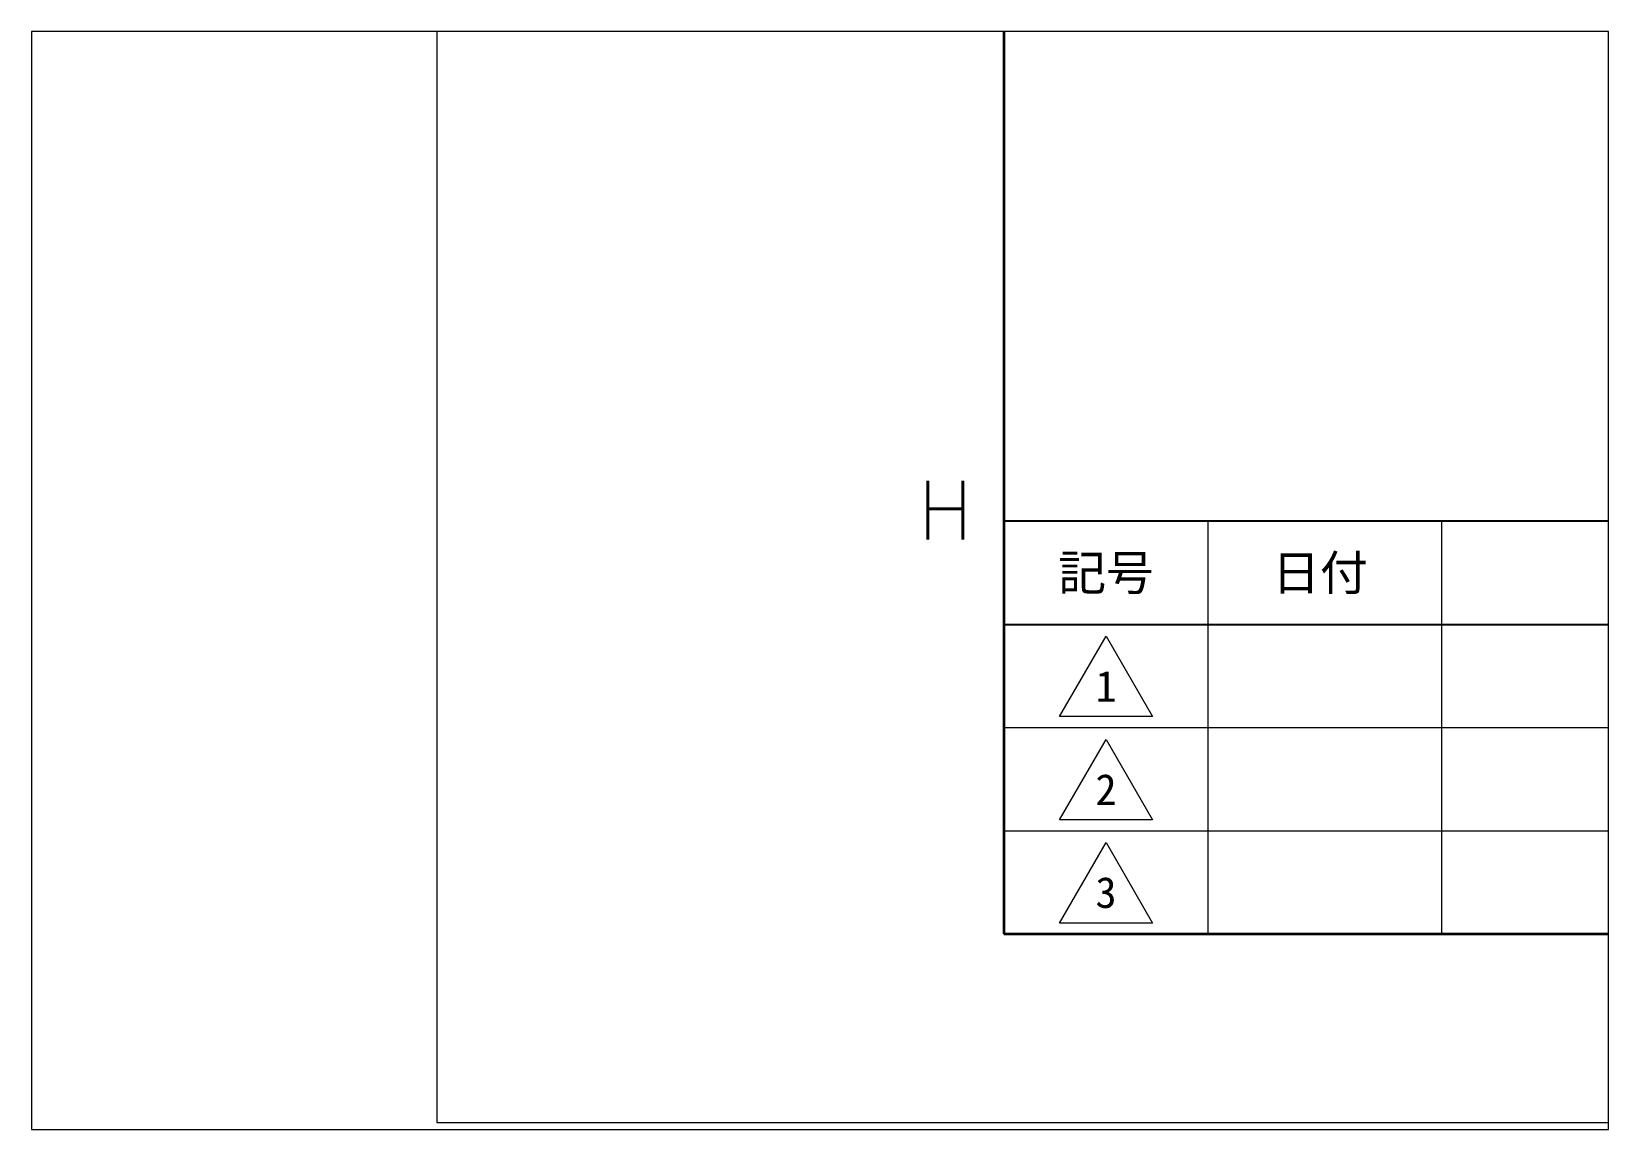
# Paper-space layout 'レイアウト1' of a CAD drawing. Header units: millimetres. Extents: x 29 to 258, y 20 to 179.
# The model-space entities are those that its viewports show. They can reach past a viewport. Long polylines and large blocks are cut down to what shows.
import ezdxf
from ezdxf import colors
from ezdxf.entities.mleader import LeaderData, LeaderLine
from ezdxf.enums import TextEntityAlignment as Align
from ezdxf.math import Vec2, Vec3

# ---------------------------------------------------------------- set-up
doc = ezdxf.new("R2010")
doc.units = ezdxf.units.MM
doc.header["$LTSCALE"] = 1.6
for name, color, linetype, lineweight in [('01_NORMAL', 7, 'Continuous', 25), ('08_DIM', 3, 'Continuous', 13), ('90_FRAME', 5, 'Continuous', 35)]:
    doc.layers.add(name, color=color, linetype=linetype, lineweight=lineweight)
doc.layers.add('91_BLANK', color=5, linetype='Continuous', lineweight=0, plot=False)
doc.styles.add('KSS_TXT', font='txt.shx', dxfattribs={"bigfont": 'extfont2.shx'})
doc.styles.add('MS_G', font='MS Gothic.ttf')
doc.styles.get("Standard").update_dxf_attribs({"font": 'txt.shx', "bigfont": 'extfont2.shx'})
doc.styles.add('表題用', font='MS PGothic.ttf')

# ---------------------------------------------------------------- blocks, each defined once
blk = doc.blocks.new('AM_BALLOON1')
at = {"transparency": 16777216}
blk.add_circle((0, 0), 5, dxfattribs=at)
blk.add_attdef('B_NUMBER', text='', height=3, dxfattribs=at).set_placement((0, 0), align=Align.MIDDLE_CENTER)
blk = doc.blocks.new('_OPEN')
at = {"color": 0, "linetype": 'ByBlock'}
for p, q in [((-1, 0.167), (0, 0)), ((0, 0), (-1, -0.167)), ((0, 0), (-1, 0))]:
    blk.add_line(p, q, dxfattribs=at)

msp = doc.modelspace()

# ---------------------------------------------------------------- linework, layer by layer
at = {"layer": '90_FRAME', "color": 0, "lineweight": 13}
for p, q in [((211.384, 51.616), (211.384, 164.759)), ((275.384, 51.616), (275.384, 164.759)), ((155.384, 108.187), (563.384, 108.187)), ((155.384, 79.902), (563.384, 79.902))]:
    msp.add_line(p, q, dxfattribs=at)
at = {"layer": '90_FRAME', "color": 0, "lineweight": 25}
msp.add_line((155.384, 136.473), (563.384, 136.473), dxfattribs=at)
at = {"layer": '90_FRAME'}
msp.add_lwpolyline([(155.384, 51.616), (3260.956, 51.616), (3260.956, 2271.831), (155.384, 2271.831)], close=True, dxfattribs=at)
at = {"layer": '90_FRAME', "color": 0, "lineweight": 25}
msp.add_lwpolyline([(155.384, 51.616), (563.384, 51.616), (563.384, 164.759), (155.384, 164.759)], close=True, dxfattribs=at)
at = {"layer": '90_FRAME', "color": 0, "lineweight": 13}
for points in [[(170.655, 111.192), (183.384, 133.238), (196.112, 111.192), (170.655, 111.192)], [(170.655, 82.906), (183.384, 104.952), (196.112, 82.906), (170.655, 82.906)], [(170.655, 54.62), (183.384, 76.667), (196.112, 54.62), (170.655, 54.62)]]:
    msp.add_lwpolyline(points, dxfattribs=at)
at = {"layer": '91_BLANK'}
msp.add_lwpolyline([(0, 0), (3312.803, 0), (3312.803, 2331.679), (0, 2331.679)], close=True, dxfattribs=at)

# ---------------------------------------------------------------- texts
at = {"layer": '90_FRAME', "color": 0, "lineweight": 13, "style": 'KSS_TXT'}
msp.add_text('H', height=16, dxfattribs=at).set_placement((131.829, 167.763), align=Align.MIDDLE_LEFT)
at = {"layer": '90_FRAME', "color": 0, "style": '表題用'}
for s, p in [('記号', (183.384, 150.616)), ('日付', (242.01, 150.616))]:
    msp.add_text(s, height=9.6, dxfattribs=at).set_placement(p, align=Align.MIDDLE_CENTER)
at = {"layer": '90_FRAME', "color": 0, "lineweight": 13, "style": 'MS_G'}
for s, p in [('1', (183.384, 119.502)), ('2', (183.384, 91.216)), ('3', (183.384, 62.93))]:
    msp.add_text(s, height=8.486, dxfattribs=at).set_placement(p, align=Align.MIDDLE)

# ---------------------------------------------------------------- leaders
at = {"layer": '08_DIM'}
ml = msp.add_multileader_block('Standard', dxfattribs=at)
ml.set_content('AM_BALLOON1', color=256, scale=6.25)
ml.set_attribute('B_NUMBER', '10', width=0)
ml.set_leader_properties(color=256, linetype='ByLayer', lineweight=-1)
ml.set_arrow_properties(name='OPEN')
ml.build(insert=Vec2(0, 0))
ml.multileader.update_dxf_attribs({"leader_type": 0, "has_dogleg": 0, "text_right_attachment_type": 6, "dogleg_length": 0, "arrow_head_size": 12.5, "scale": 2.5, "block_connection_type": 1})
ctx = ml.context
ctx.base_point, ctx.scale, ctx.char_height, ctx.arrow_head_size, ctx.landing_gap_size, ctx.plane_origin = Vec3(392.957, 1987.272), 2.5, 25, 12.5, 12.5, Vec3(392.957, 1987.272)
ctx.right_attachment, ctx.attachment_type = 6, 1
notes = []
notes.append((ctx, [(0, (0, 0, 0), (0, 0), (1, 0), 1, [])]))
ctx.block.insert = Vec3(392.957, 1987.272)
for ctx, leaders in notes:
    for number, flags, end, landing, length, lines in leaders:
        leader = LeaderData()
        leader.index, (leader.has_last_leader_line, leader.has_dogleg_vector, leader.attachment_direction) = number, flags
        leader.last_leader_point, leader.dogleg_vector, leader.dogleg_length = Vec3(end), Vec3(landing), length
        for number, points, colour, breaks in lines:
            line = LeaderLine()
            line.index, line.vertices, line.color, line.breaks = number, Vec3.list(points), colors.encode_raw_color(colour), breaks
            leader.lines.append(line)
        ctx.leaders.append(leader)

psp = doc.layouts.new('レイアウト1')

# ---------------------------------------------------------------- viewports
at = {"layer": '01_NORMAL'}
psp.add_viewport(center=(143.2, 99.71), size=(229.12, 159.5289), view_center_point=(104.994, 148.5), view_height=300.88387, dxfattribs=at)

doc.saveas('drawing.dxf')
